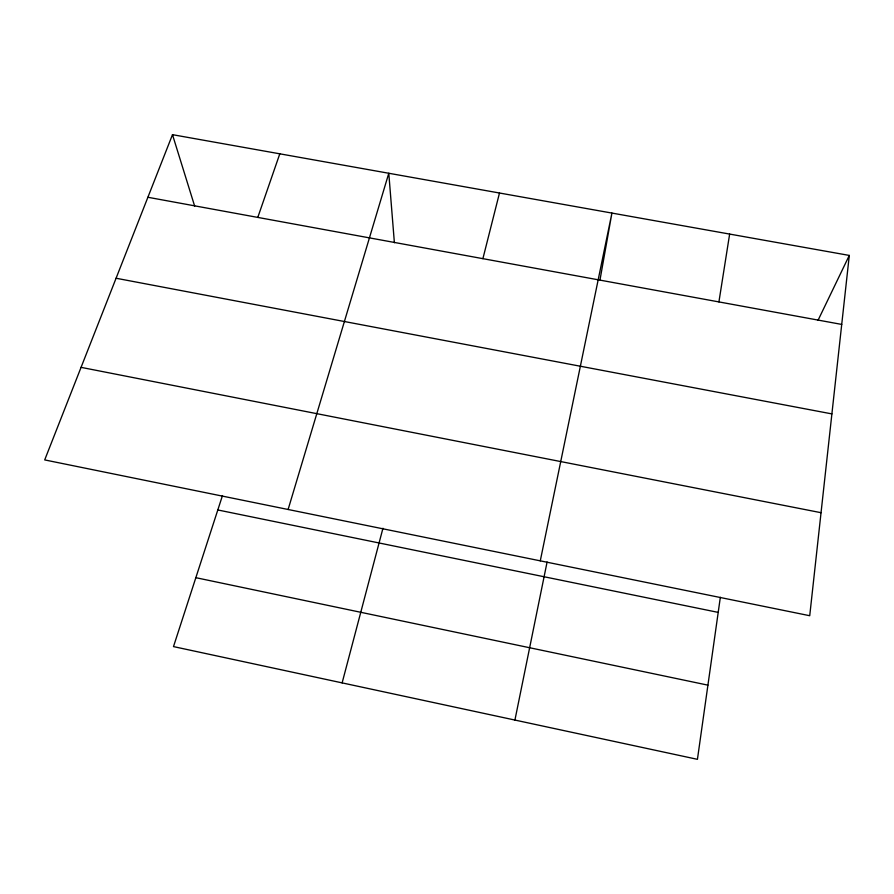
<?xml version="1.0" encoding="UTF-8"?>
<svg xmlns="http://www.w3.org/2000/svg" width="894" height="894" viewBox="0 0 894 894"><rect width="100%" height="100%" fill="white"/><g stroke="black" fill="none" stroke-linecap="round" stroke-linejoin="round"><path stroke-width="1.34" d="M849.3 255.427L809.729 615.72L44.7 459.918L172.486 134.67L849.3 255.427L818.055 320.276M720.341 597.281L697.432 759.33L173.492 646.597L222.472 495.578M718.921 301.915L729.638 234.083M599.997 279.889L611.921 213.074L540.278 560.84M514.922 720.061L547.094 562.002M482.894 258.668L499.489 193.015M342.134 682.882L382.956 528.253M288.114 509.491L388.789 173.257L394.388 242.721M257.785 217.421L279.8 153.813M147.89 197.272L841.723 324.421M116.075 278.246L831.889 413.9M81.063 367.356L821.038 512.698M217.812 509.96L718.195 612.39M195.842 577.68L707.914 685.15M172.486 134.67L194.668 206.156"/></g></svg>
